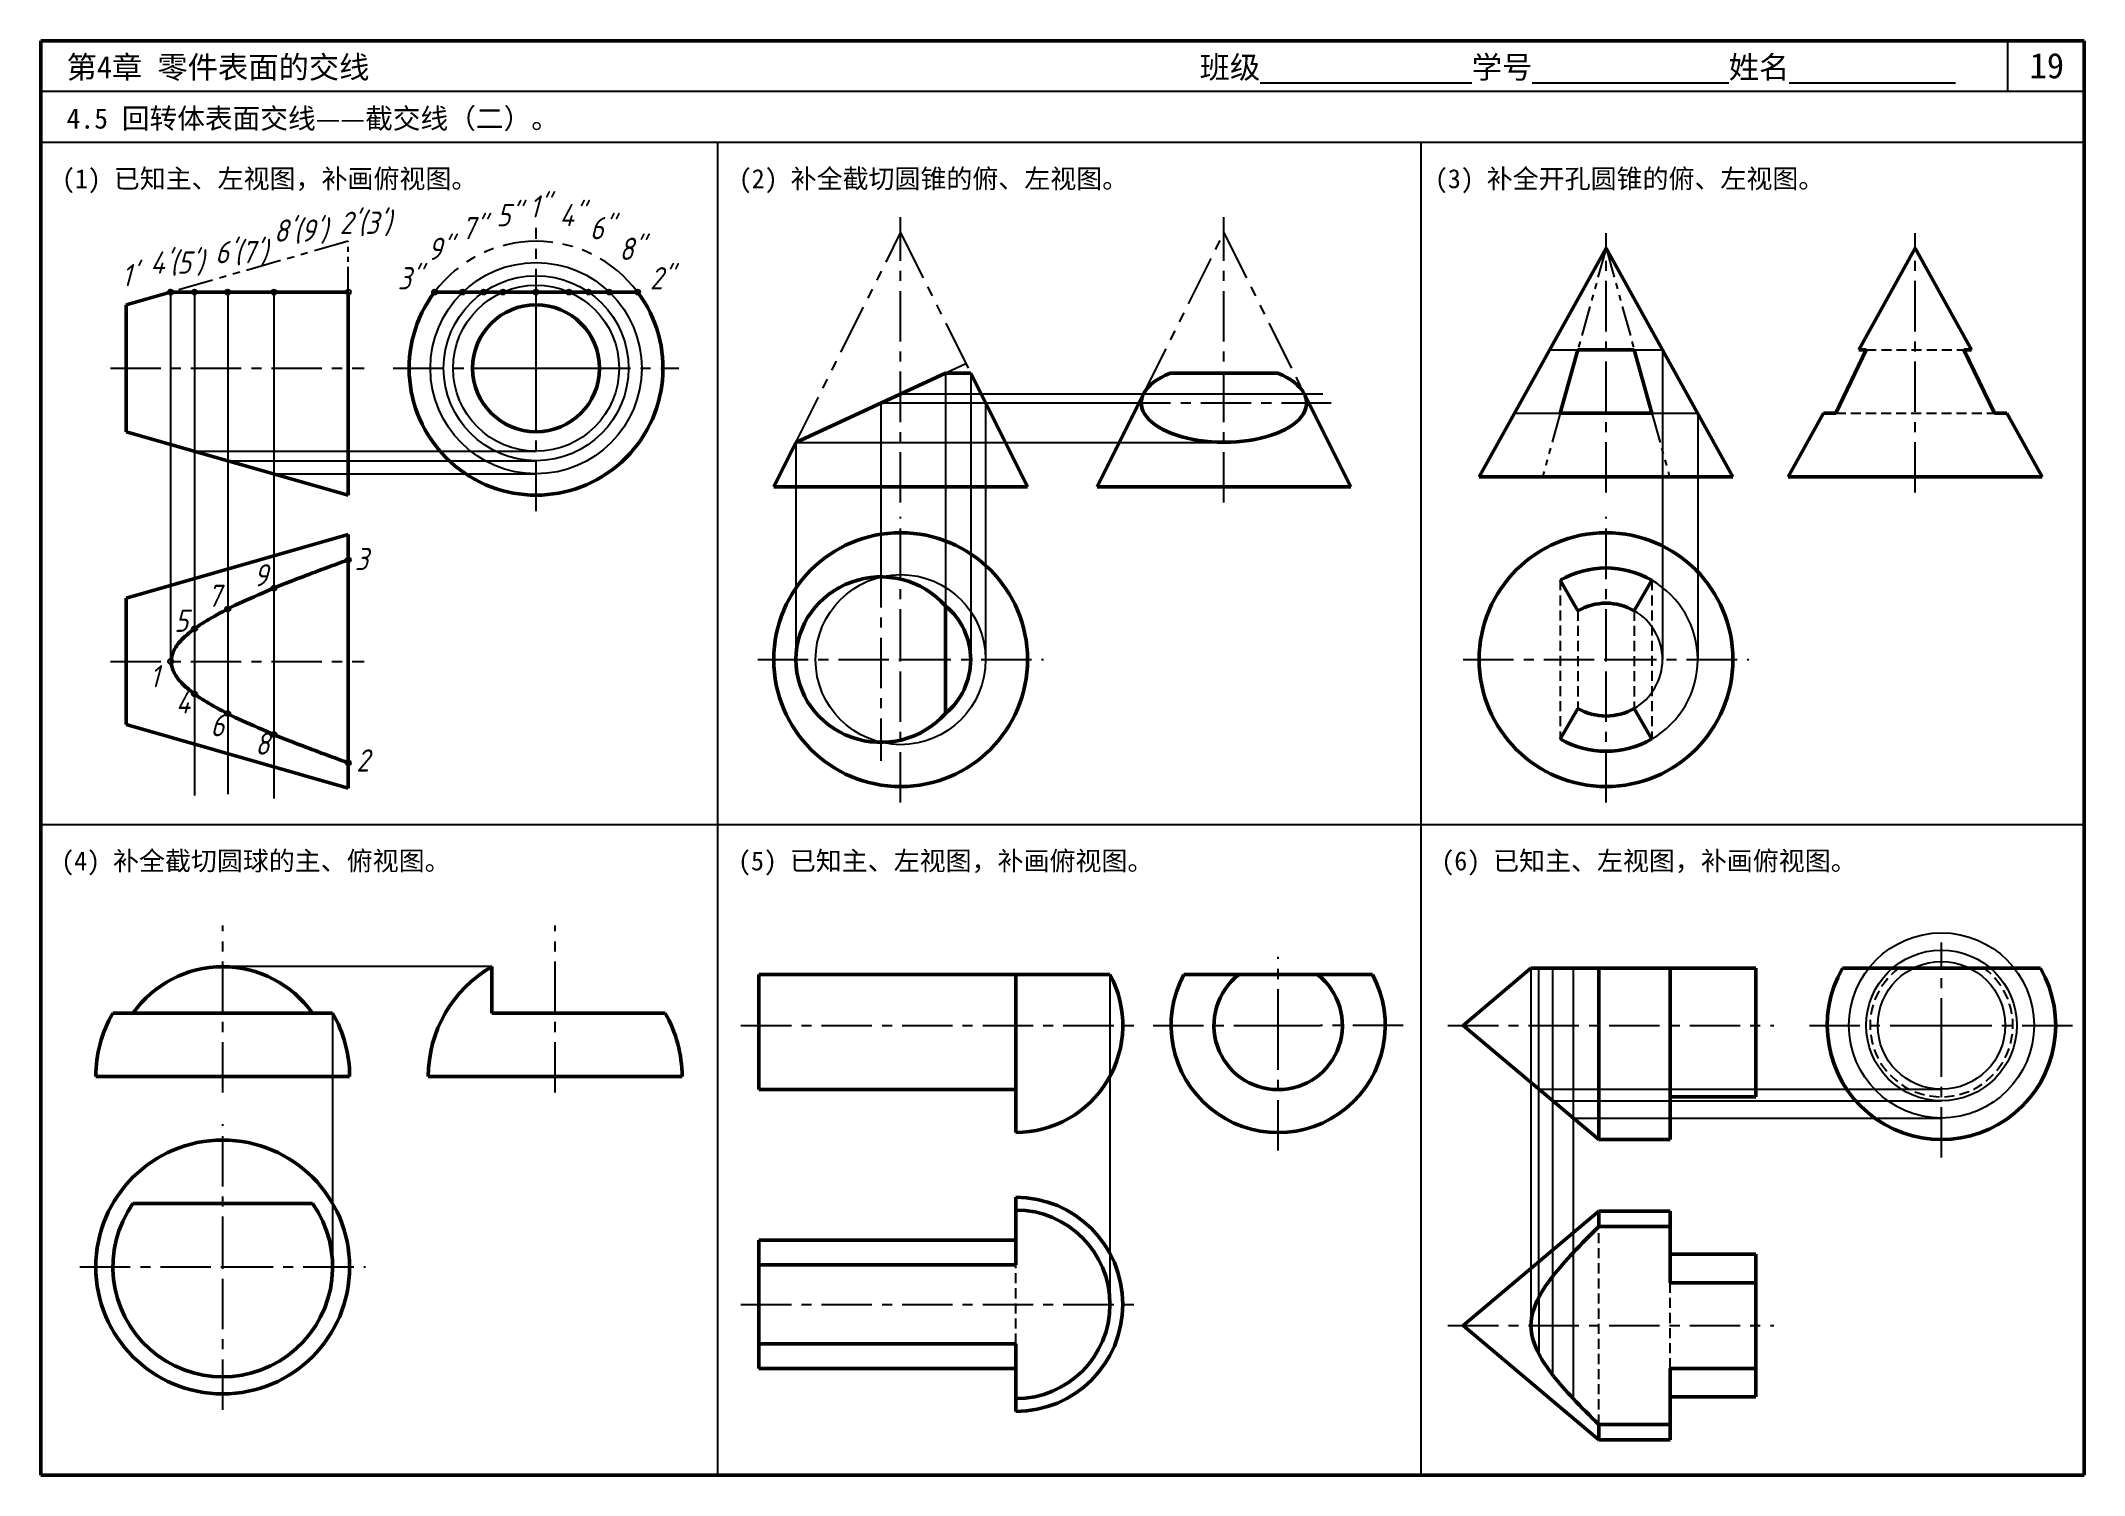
# Model space of a CAD drawing. Header units: millimetres. Extents: x 0 to 322, y 0 to 226.
import ezdxf

# ---------------------------------------------------------------- set-up
doc = ezdxf.new("R2010")
doc.units = ezdxf.units.MM
doc.header["$LTSCALE"] = 0.25
for name, pattern in [('CENTER', [50.8, 31.75, -6.35, 6.35, -6.35]), ('HIDDEN', [9.525, 6.35, -3.175]), ('PHANTOM', [63.5, 31.75, -6.35, 6.35, -6.35, 6.35, -6.35])]:
    doc.linetypes.add(name, pattern=pattern)
for name, color, linetype in [('双点画线层', 7, 'PHANTOM'), ('点画线层', 7, 'CENTER'), ('答案', 1, 'Continuous'), ('虚线层', 7, 'HIDDEN')]:
    doc.layers.add(name, color=color, linetype=linetype)
doc.layers.add('粗实线层', color=7, linetype='Continuous', lineweight=50)
doc.styles.get("Standard").update_dxf_attribs({"font": 'gbeitc.shx', "height": 3.5, "bigfont": 'gbcbig.shx'})
doc.styles.add('宋体', font='', dxfattribs={"height": 3.5})
doc.styles.get('宋体').set_extended_font_data('SimSun')

msp = doc.modelspace()

# ---------------------------------------------------------------- linework, layer by layer
at = {"lineweight": 50}
for p, q in [((322, 226), (0, 226)), ((0, 226), (0, 0)), ((322, 0), (322, 226)), ((0, 0), (322, 0))]:
    msp.add_line(p, q, dxfattribs=at)
for p, q in [((310, 218), (310, 226)), ((322, 218), (0, 218)), ((322, 210), (0, 210)), ((106.65, 210), (106.65, 0)), ((217.49, 210), (217.49, 0)), ((78.04, 169.11), (78.04, 182.13)), ((71.41, 174.42), (84.98, 174.42)), ((181.44, 155.74), (191.44, 155.74)), ((290.36, 157.33), (300.36, 157.33)), ((0, 102.5), (322, 102.5)), ((188.3, 70.86), (201.67, 70.86)), ((194.99, 64.7), (194.99, 68.65)), ((299.52, 62.98), (299.52, 67.21)), ((23.66, 62.79), (33.66, 62.79))]:
    msp.add_line(p, q)
at = {"layer": '双点画线层', "ltscale": 0.7}
msp.add_line((48.44, 194.42), (20.44, 186.42), dxfattribs=at)
at = {"layer": '双点画线层', "ltscale": 0.5}
msp.add_line((48.44, 186.42), (48.44, 194.42), dxfattribs=at)
at = {"layer": '双点画线层'}
for p, q in [((118.99, 162.74), (135.49, 195.74)), ((135.49, 195.74), (146.53, 173.66)), ((173.76, 170.39), (186.44, 195.74)), ((186.44, 195.74), (199.11, 170.39))]:
    msp.add_line(p, q, dxfattribs=at)
at = {"layer": '双点画线层', "ltscale": 0.6}
for p, q in [((246.66, 193.33), (242.22, 177.33)), ((246.66, 193.33), (251.11, 177.33)), ((239.44, 167.33), (236.66, 157.33)), ((253.89, 167.33), (256.66, 157.33))]:
    msp.add_line(p, q, dxfattribs=at)
at = {"layer": '双点画线层'}
msp.add_arc((78.04, 174.42), 20, 36.8699, 143.1301, dxfattribs=at)
at = {"layer": '点画线层'}
for p, q in [((78.04, 182.13), (78.04, 196.53)), ((135.49, 153.24), (135.49, 198.24)), ((186.44, 153.24), (186.44, 198.24)), ((246.66, 154.83), (246.66, 195.68)), ((295.36, 154.83), (295.36, 195.68)), ((10.95, 174.42), (50.94, 174.42)), ((55.54, 174.42), (71.41, 174.42)), ((84.98, 174.42), (100.54, 174.42)), ((78.04, 151.92), (78.04, 169.11)), ((135.49, 128.5), (135.49, 151)), ((246.66, 128.5), (246.66, 151)), ((112.99, 128.5), (135.49, 128.5)), ((135.49, 106), (135.49, 128.5)), ((135.49, 128.5), (157.99, 128.5)), ((224.16, 128.5), (246.66, 128.5)), ((246.66, 106), (246.66, 128.5)), ((246.66, 128.5), (269.16, 128.5)), ((28.66, 60.29), (28.66, 86.62)), ((81.05, 60.29), (81.05, 86.62)), ((299.52, 67.21), (299.52, 83.94)), ((194.99, 68.65), (194.99, 81.67)), ((110.33, 70.86), (173.31, 70.86)), ((175.3, 70.86), (188.3, 70.86)), ((214.67, 70.86), (201.67, 70.86)), ((221.75, 70.86), (273.08, 70.86)), ((278.71, 70.86), (299.52, 70.86)), ((299.52, 70.86), (320.33, 70.86)), ((194.99, 51.17), (194.99, 64.7)), ((299.52, 50.05), (299.52, 62.98)), ((28.66, 32.8), (28.66, 55.3)), ((6.16, 32.8), (28.66, 32.8)), ((28.66, 10.3), (28.66, 32.8)), ((28.66, 32.8), (51.16, 32.8)), ((221.75, 23.57), (273.08, 23.57))]:
    msp.add_line(p, q, dxfattribs=at)
at = {"layer": '答案', "lineweight": 50}
for p, q in [((286.47, 177.33), (295.36, 193.33)), ((295.36, 193.33), (304.25, 177.33)), ((282.85, 167.33), (287.66, 177.33)), ((287.66, 177.33), (286.47, 177.33)), ((303.06, 177.33), (304.25, 177.33)), ((303.06, 177.33), (307.87, 167.33)), ((177.95, 173.66), (194.92, 173.66)), ((166.44, 155.74), (173.76, 170.39)), ((199.11, 170.39), (206.44, 155.74)), ((275.36, 157.33), (280.92, 167.33)), ((282.85, 167.33), (280.92, 167.33)), ((307.87, 167.33), (309.81, 167.33)), ((309.81, 167.33), (315.36, 157.33)), ((166.44, 155.74), (206.44, 155.74)), ((275.36, 157.33), (315.36, 157.33)), ((13.44, 138.19), (48.44, 148.23)), ((48.44, 148.23), (48.44, 108.23)), ((239.44, 141.01), (242.22, 136.2)), ((251.11, 136.2), (253.89, 141.01)), ((13.44, 138.19), (13.44, 118.27)), ((142.55, 136.99), (142.55, 120.02)), ((239.44, 115.99), (242.22, 120.81)), ((251.11, 120.81), (253.89, 115.99)), ((13.44, 118.27), (48.44, 108.23)), ((11.33, 72.79), (45.98, 72.79)), ((8.66, 62.79), (48.66, 62.79)), ((14.51, 42.8), (42.8, 42.8)), ((153.62, 33.12), (153.62, 43.79)), ((224.14, 23.57), (245.52, 41.57)), ((256.77, 41.57), (245.52, 41.57)), ((245.52, 39.16), (245.52, 41.57)), ((245.52, 39.16), (256.77, 39.16)), ((256.77, 30.32), (256.77, 41.57)), ((113.12, 16.79), (113.12, 37.04)), ((153.62, 37.04), (113.12, 37.04)), ((113.12, 33.12), (153.62, 33.12)), ((270.27, 34.82), (256.77, 34.82)), ((270.27, 12.32), (270.27, 34.82)), ((256.77, 30.32), (270.27, 30.32)), ((224.14, 23.57), (245.52, 5.57)), ((113.12, 20.71), (153.62, 20.71)), ((153.62, 10.04), (153.62, 20.71)), ((153.62, 16.79), (113.12, 16.79)), ((256.77, 5.57), (256.77, 16.82)), ((256.77, 16.82), (270.27, 16.82)), ((270.27, 12.32), (256.77, 12.32)), ((245.52, 5.57), (245.52, 7.98)), ((245.52, 7.98), (256.77, 7.98)), ((256.77, 5.57), (245.52, 5.57))]:
    msp.add_line(p, q, dxfattribs=at)
at = {"layer": '答案'}
for p, q in [((20.44, 186.42), (20.44, 128.23)), ((24.21, 186.42), (24.21, 107.09)), ((29.45, 186.42), (29.45, 107.32)), ((36.73, 186.42), (36.73, 106.64)), ((237.77, 177.33), (255.55, 177.33)), ((255.55, 177.33), (255.55, 128.5)), ((118.99, 162.74), (145.78, 175.15)), ((142.55, 173.66), (142.55, 136.99)), ((146.53, 173.66), (146.53, 128.5)), ((132.38, 168.95), (170.1, 168.95)), ((132.38, 168.95), (132.38, 144.65)), ((135.49, 170.39), (202, 170.39)), ((148.88, 168.95), (148.88, 128.5)), ((232.22, 167.33), (261.11, 167.33)), ((261.11, 167.33), (261.11, 128.5)), ((24.21, 161.34), (78.04, 161.34)), ((118.99, 162.74), (118.99, 128.5)), ((118.99, 162.74), (186.44, 162.74)), ((29.45, 159.84), (78.04, 159.84)), ((36.73, 157.76), (78.04, 157.76)), ((71.05, 80.12), (28.66, 80.12)), ((168.48, 78.86), (168.48, 26.91)), ((234.83, 79.86), (234.83, 23.57)), ((236.08, 28.04), (236.08, 79.86)), ((238.23, 79.86), (238.23, 31.3)), ((241.47, 79.86), (241.47, 35.05)), ((45.98, 72.79), (45.98, 32.8)), ((236.08, 60.81), (299.52, 60.81)), ((238.23, 59), (299.52, 59)), ((241.47, 56.27), (299.52, 56.27)), ((241.47, 35.05), (241.47, 12.08)), ((238.23, 31.3), (238.23, 15.83)), ((236.08, 28.04), (236.08, 19.09))]:
    msp.add_line(p, q, dxfattribs=at)
at = {"layer": '答案', "linetype": 'HIDDEN'}
for p, q in [((287.66, 177.33), (303.06, 177.33)), ((282.85, 167.33), (307.87, 167.33)), ((239.44, 141.01), (239.44, 115.99)), ((253.89, 141.01), (253.89, 115.99)), ((242.22, 136.2), (242.22, 120.81)), ((251.11, 136.2), (251.11, 120.81)), ((245.52, 7.98), (245.52, 39.16)), ((153.62, 20.71), (153.62, 33.12)), ((256.77, 16.82), (256.77, 30.32))]:
    msp.add_line(p, q, dxfattribs=at)
at = {"layer": '答案', "linetype": 'CENTER'}
for p, q in [((170.1, 168.95), (203.32, 168.95)), ((132.38, 144.65), (132.38, 112.57)), ((10.95, 128.23), (50.94, 128.23)), ((110.33, 26.91), (173.31, 26.91))]:
    msp.add_line(p, q, dxfattribs=at)
at = {"layer": '答案'}
for centre, radius in [((78.04, 174.42), 16.65), ((20.44, 186.42), 0.4), ((24.21, 186.42), 0.4), ((29.45, 186.42), 0.4), ((36.73, 186.42), 0.4), ((48.44, 186.42), 0.4), ((62.04, 186.42), 0.4), ((78.04, 174.42), 14.57), ((78.04, 174.42), 13.08), ((66.49, 186.42), 0.4), ((69.77, 186.42), 0.4), ((72.84, 186.42), 0.4), ((78.04, 186.42), 0.4), ((83.23, 186.42), 0.4), ((86.3, 186.42), 0.4), ((89.58, 186.42), 0.4), ((94.04, 186.42), 0.4), ((48.44, 144.23), 0.4), ((135.49, 128.5), 13.4), ((36.73, 139.76), 0.4), ((29.45, 136.46), 0.4), ((24.21, 133.36), 0.4), ((20.44, 128.23), 0.4), ((24.21, 123.1), 0.4), ((29.45, 120), 0.4), ((36.73, 116.7), 0.4), ((48.44, 112.23), 0.4), ((299.52, 70.86), 14.59), ((299.52, 70.86), 11.87), ((299.52, 70.86), 10.05)]:
    msp.add_circle(centre, radius, dxfattribs=at)
at = {"layer": '答案', "lineweight": 50}
for centre, radius, start, end in [((246.66, 128.5), 14.44, 60, 120), ((135.49, 128.5), 11.04, 309.7712, 50.2288), ((246.66, 128.5), 8.89, 60, 120), ((246.66, 128.5), 8.89, 240, 300), ((246.66, 128.5), 14.44, 240, 300), ((28.66, 62.79), 17.32, 35.2644, 144.7356), ((28.66, 62.79), 20, 150, 180), ((28.66, 62.79), 20, 0, 30), ((28.66, 32.8), 17.32, 144.7356, 35.2644), ((153.62, 26.91), 16.88, 270, 90), ((153.62, 26.91), 14.86, 270, 90)]:
    msp.add_arc(centre, radius, start, end, dxfattribs=at)
at = {"layer": '答案'}
for radius in [14.44, 8.89]:
    msp.add_arc((246.66, 128.5), radius, 300, 60, dxfattribs=at)
at = {"layer": '答案', "lineweight": 50}
for centre, major_axis, ratio, start_param, end_param in [((186.44, 168.95), (13.03, 0), 0.476379, 2.279917, 7.144861), ((132.38, 128.5), (-13.4, 0), 0.972786, 3.850714, 8.715657)]:
    msp.add_ellipse(centre, major_axis=major_axis, ratio=ratio, start_param=start_param, end_param=end_param, dxfattribs=at)
msp.add_rational_spline([(48.44, 112.23), (3.8, 128.23), (48.44, 144.23)], [1, 1.66666666667, 1], degree=2, dxfattribs=at)
msp.add_spline([(245.52, 7.98), (241.47, 12.08), (238.23, 15.83), (236.08, 19.09), (234.83, 23.57), (236.08, 28.04), (238.23, 31.3), (241.47, 35.05), (245.52, 39.16)], degree=3, dxfattribs=at)
at = {"layer": '粗实线层'}
for p, q in [((226.66, 157.33), (246.66, 193.33)), ((246.66, 193.33), (266.66, 157.33)), ((13.44, 184.42), (20.44, 186.42)), ((13.44, 164.42), (13.44, 184.42)), ((48.44, 186.42), (20.44, 186.42)), ((48.44, 154.42), (48.44, 186.42)), ((62.04, 186.42), (94.04, 186.42)), ((239.44, 167.33), (242.22, 177.33)), ((242.22, 177.33), (251.11, 177.33)), ((251.11, 177.33), (253.89, 167.33)), ((118.99, 162.74), (142.55, 173.66)), ((142.55, 173.66), (146.53, 173.66)), ((146.53, 173.66), (155.49, 155.74)), ((13.44, 164.42), (48.44, 154.42)), ((239.44, 167.33), (253.89, 167.33)), ((115.49, 155.74), (118.99, 162.74)), ((115.49, 155.74), (155.49, 155.74)), ((226.66, 157.33), (266.66, 157.33)), ((71.05, 72.79), (71.05, 80.12)), ((113.12, 78.86), (168.48, 78.86)), ((113.12, 60.74), (113.12, 78.86)), ((153.62, 53.99), (153.62, 78.86)), ((180.13, 78.86), (209.84, 78.86)), ((224.14, 70.86), (234.83, 79.86)), ((270.27, 79.86), (234.83, 79.86)), ((245.52, 52.86), (245.52, 79.86)), ((256.77, 52.86), (256.77, 79.86)), ((270.27, 59.61), (270.27, 79.86)), ((283.93, 79.86), (315.11, 79.86)), ((71.05, 72.79), (98.37, 72.79)), ((224.14, 70.86), (245.52, 52.86)), ((61.05, 62.79), (101.05, 62.79)), ((153.62, 60.74), (113.12, 60.74)), ((270.27, 59.61), (256.77, 59.61)), ((256.77, 52.86), (245.52, 52.86))]:
    msp.add_line(p, q, dxfattribs=at)
for centre, radius in [((78.04, 174.42), 10), ((135.49, 128.5), 20), ((246.66, 128.5), 20), ((28.66, 32.8), 20)]:
    msp.add_circle(centre, radius, dxfattribs=at)
for centre, radius, start, end in [((78.04, 174.42), 20, 143.1301, 36.8699), ((81.05, 62.79), 20, 120, 180), ((153.62, 70.86), 16.88, 270, 28.2991), ((194.99, 70.86), 16.88, 151.7009, 28.2991), ((194.99, 70.86), 10.12, 127.8029, 52.1971), ((299.52, 70.86), 18, 150, 30), ((81.05, 62.79), 20, 0, 30)]:
    msp.add_arc(centre, radius, start, end, dxfattribs=at)
at = {"layer": '虚线层'}
msp.add_arc((299.52, 70.86), 11.25, 126.8699, 53.1301, dxfattribs=at)

# ---------------------------------------------------------------- texts
at = {"style": '宋体'}
for s, height, p in [('第4章 零件表面的交线', 3.5, (4.05, 220.1)), ('班级%%U              %%U学号%%U             %%U姓名%%U           ', 3.5, (182.61, 220.1)), ('19', 4, (313.4, 220.1)), ('4.5 回转体表面交线——截交线（二）。', 3.2, (4.05, 212.18)), ('(1) 已知主、左视图，补画俯视图。', 3, (3.33, 202.79)), ('(2) 补全截切圆锥的俯、左视图。', 3, (109.99, 202.79)), ('(3) 补全开孔圆锥的俯、左视图。', 3, (219.69, 202.79)), ('(4) 补全截切圆球的主、俯视图。', 3, (3.21, 95.29)), ('(5) 已知主、左视图，补画俯视图。', 3, (109.87, 95.29)), ('(6) 已知主、左视图，补画俯视图。', 3, (220.7, 95.29))]:
    msp.add_text(s, height=height, dxfattribs=at).set_placement(p)
at = {"layer": '答案'}
for s, p in [("2'(3')", (47.08, 195.58)), ('5"', (71.81, 196.79)), ('1"', (77, 198.15)), ('4"', (81.73, 196.79)), ("8'(9')", (36.72, 194.36)), ('7"', (66.31, 194.74)), ('6"', (86.51, 194.74)), ("4'(5')", (17.24, 189.32)), ("6'(7')", (27.46, 190.96)), ('9"', (60.98, 191.48)), ('8"', (91.15, 191.48)), ("1'", (12.74, 187.34)), ('3"', (56.23, 186.85)), ('2"', (95.98, 186.85)), ('3', (49.47, 142.6)), ('9', (33.54, 140.04)), ('7', (26.26, 136.8)), ('5', (21.03, 132.88)), ('1', (17.16, 124.14)), ('4', (21.26, 120.02)), ('6', (26.72, 116.43)), ('8', (33.77, 113.53)), ('2', (49.7, 110.87))]:
    msp.add_text(s, height=3.5, dxfattribs=at).set_placement(p)

doc.saveas('drawing.dxf')
